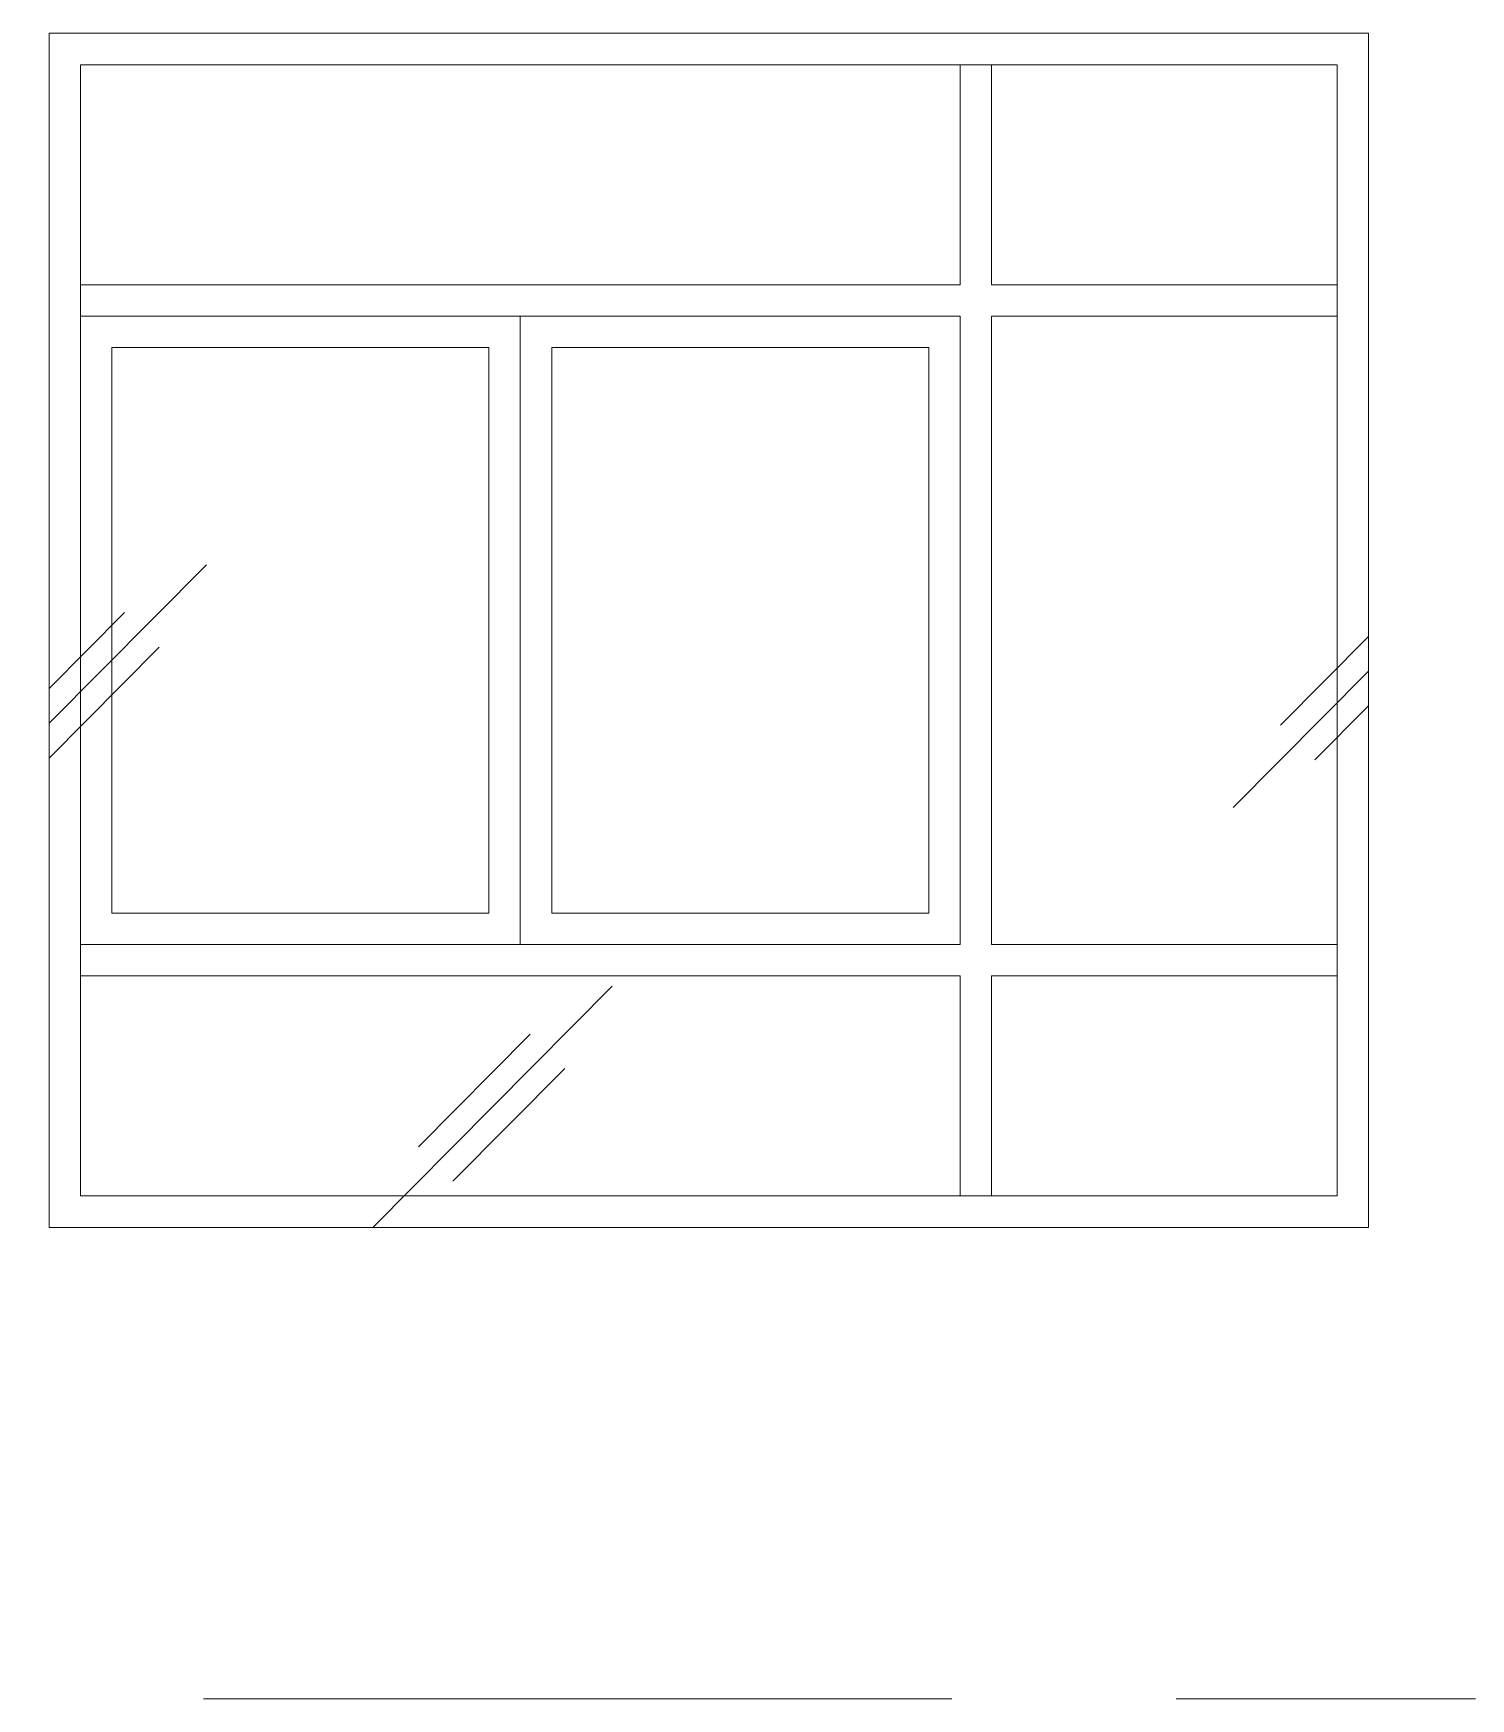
# Model space of a CAD drawing. Header units: millimetres. Extents: x -2100 to 124761, y -10432 to 93550.
# Drawn here: x 22375 to 24662, y 51600 to 54250 of the extents above; entities that cross this region are included whole.
import ezdxf

# ---------------------------------------------------------------- set-up
doc = ezdxf.new("R2010")
doc.units = ezdxf.units.MM
doc.linetypes.add('Centre', pattern=[31.75, 6.35, -4.7625, 15.875, -4.7625])
for name, color, linetype, lineweight in [('CUA', 31, 'Continuous', 9), ('KINH', 152, 'Continuous', 5), ('NET-THAY', 2, 'Continuous', 9), ('TRUC', 225, 'Continuous', 5)]:
    doc.layers.add(name, color=color, linetype=linetype, lineweight=lineweight)

# ---------------------------------------------------------------- blocks, each defined once
blk = doc.blocks.new('X-PHONG NGU 2 - X-PHONG NGU 2_Recovery_-V107-MẶT ĐỨNG TRỤC A-Q')
at = {"layer": 'CUA'}
for p, q in [((22449.9, 24450), (22449.9, 22650)), ((22449.9, 24450), (24449.9, 24450)), ((23899.9, 24450), (23849.9, 24450)), ((23849.9, 24100), (23849.9, 24450)), ((23899.9, 24450), (23899.9, 24100)), ((24449.9, 22650), (24449.9, 24450)), ((23849.9, 24100), (22449.9, 24100)), ((22449.9, 24100), (22449.9, 24050)), ((24449.9, 24100), (23899.9, 24100)), ((24449.9, 24100), (24449.9, 24050)), ((23149.9, 24050), (22449.9, 24050)), ((22449.9, 23050), (22449.9, 24050)), ((22449.9, 24050), (23849.9, 24050)), ((23149.9, 24050), (23149.9, 23050)), ((23849.9, 23050), (23849.9, 24050)), ((23899.9, 24050), (23899.9, 23050)), ((23899.9, 24050), (24449.9, 24050)), ((22499.9, 24000), (22499.9, 23100)), ((22499.9, 24000), (23099.9, 24000)), ((23099.9, 23100), (23099.9, 24000)), ((23199.9, 24000), (23799.9, 24000)), ((23199.9, 24000), (23199.9, 23100)), ((23799.9, 23100), (23799.9, 24000)), ((22499.9, 23100), (23099.9, 23100)), ((23199.9, 23100), (23799.9, 23100)), ((23149.9, 23050), (22449.9, 23050)), ((22449.9, 23050), (23849.9, 23050)), ((22449.9, 23000), (22449.9, 23050)), ((23899.9, 23050), (24449.9, 23050)), ((24449.9, 23050), (24449.9, 23000)), ((23849.9, 23000), (22449.9, 23000)), ((23849.9, 22650), (23849.9, 23000)), ((23899.9, 23000), (23899.9, 22650)), ((24449.9, 23000), (23899.9, 23000)), ((22449.9, 22650), (24449.9, 22650)), ((23899.9, 22650), (23849.9, 22650))]:
    blk.add_line(p, q, dxfattribs=at)
blk = doc.blocks.new('A$C26D738F4')
at = {"layer": 'KINH'}
h = blk.add_hatch(dxfattribs=at)
h.set_pattern_fill('FP_11', color=256, style=0, pattern_type=2)
h.set_pattern_definition([(45.204, (9116.8, -14048.4), (0.002, 2032), [252.7, -2610.8]), (45.204, (9062, -13993.3), (0.002, 2032), [252.7, -2610.8]), (45.204, (8986.7, -14124.3), (0.002, 2032), [544.27, -2319.24]), (45.204, (7744.8, -12687), (0.002, 2032), [252.7, -2610.8]), (45.204, (7690, -12631.8), (0.002, 2032), [252.7, -2610.8]), (45.204, (7614.7, -12762.9), (0.002, 2032), [544.27, -2319.24])])
h.paths.add_polyline_path([(24336.8, -2650), (24336.8, -750), (22236.8, -750), (22236.8, -2650)])
at = {"layer": 'NET-THAY'}
for p, q in [((22236.8, -2650), (22236.8, -750)), ((22236.8, -750), (24336.8, -750)), ((24336.8, -750), (24336.8, -2650)), ((24336.8, -2650), (22236.8, -2650))]:
    blk.add_line(p, q, dxfattribs=at)
at = {"layer": 'CUA', "rotation": 180}
blk.add_blockref('X-PHONG NGU 2 - X-PHONG NGU 2_Recovery_-V107-MẶT ĐỨNG TRỤC A-Q', (46736.8, 21850), dxfattribs=at)

msp = doc.modelspace()

# ---------------------------------------------------------------- linework, layer by layer
at = {"layer": 'TRUC', "linetype": 'Centre', "ltscale": 75}
msp.add_line((-2000.1, 51600), (44599.9, 51600), dxfattribs=at)

# ---------------------------------------------------------------- block references
at = {"layer": 'NET-THAY', "rotation": 180}
msp.add_blockref('A$C26D738F4', (46736.8, 51600), dxfattribs=at)

doc.saveas('drawing.dxf')
